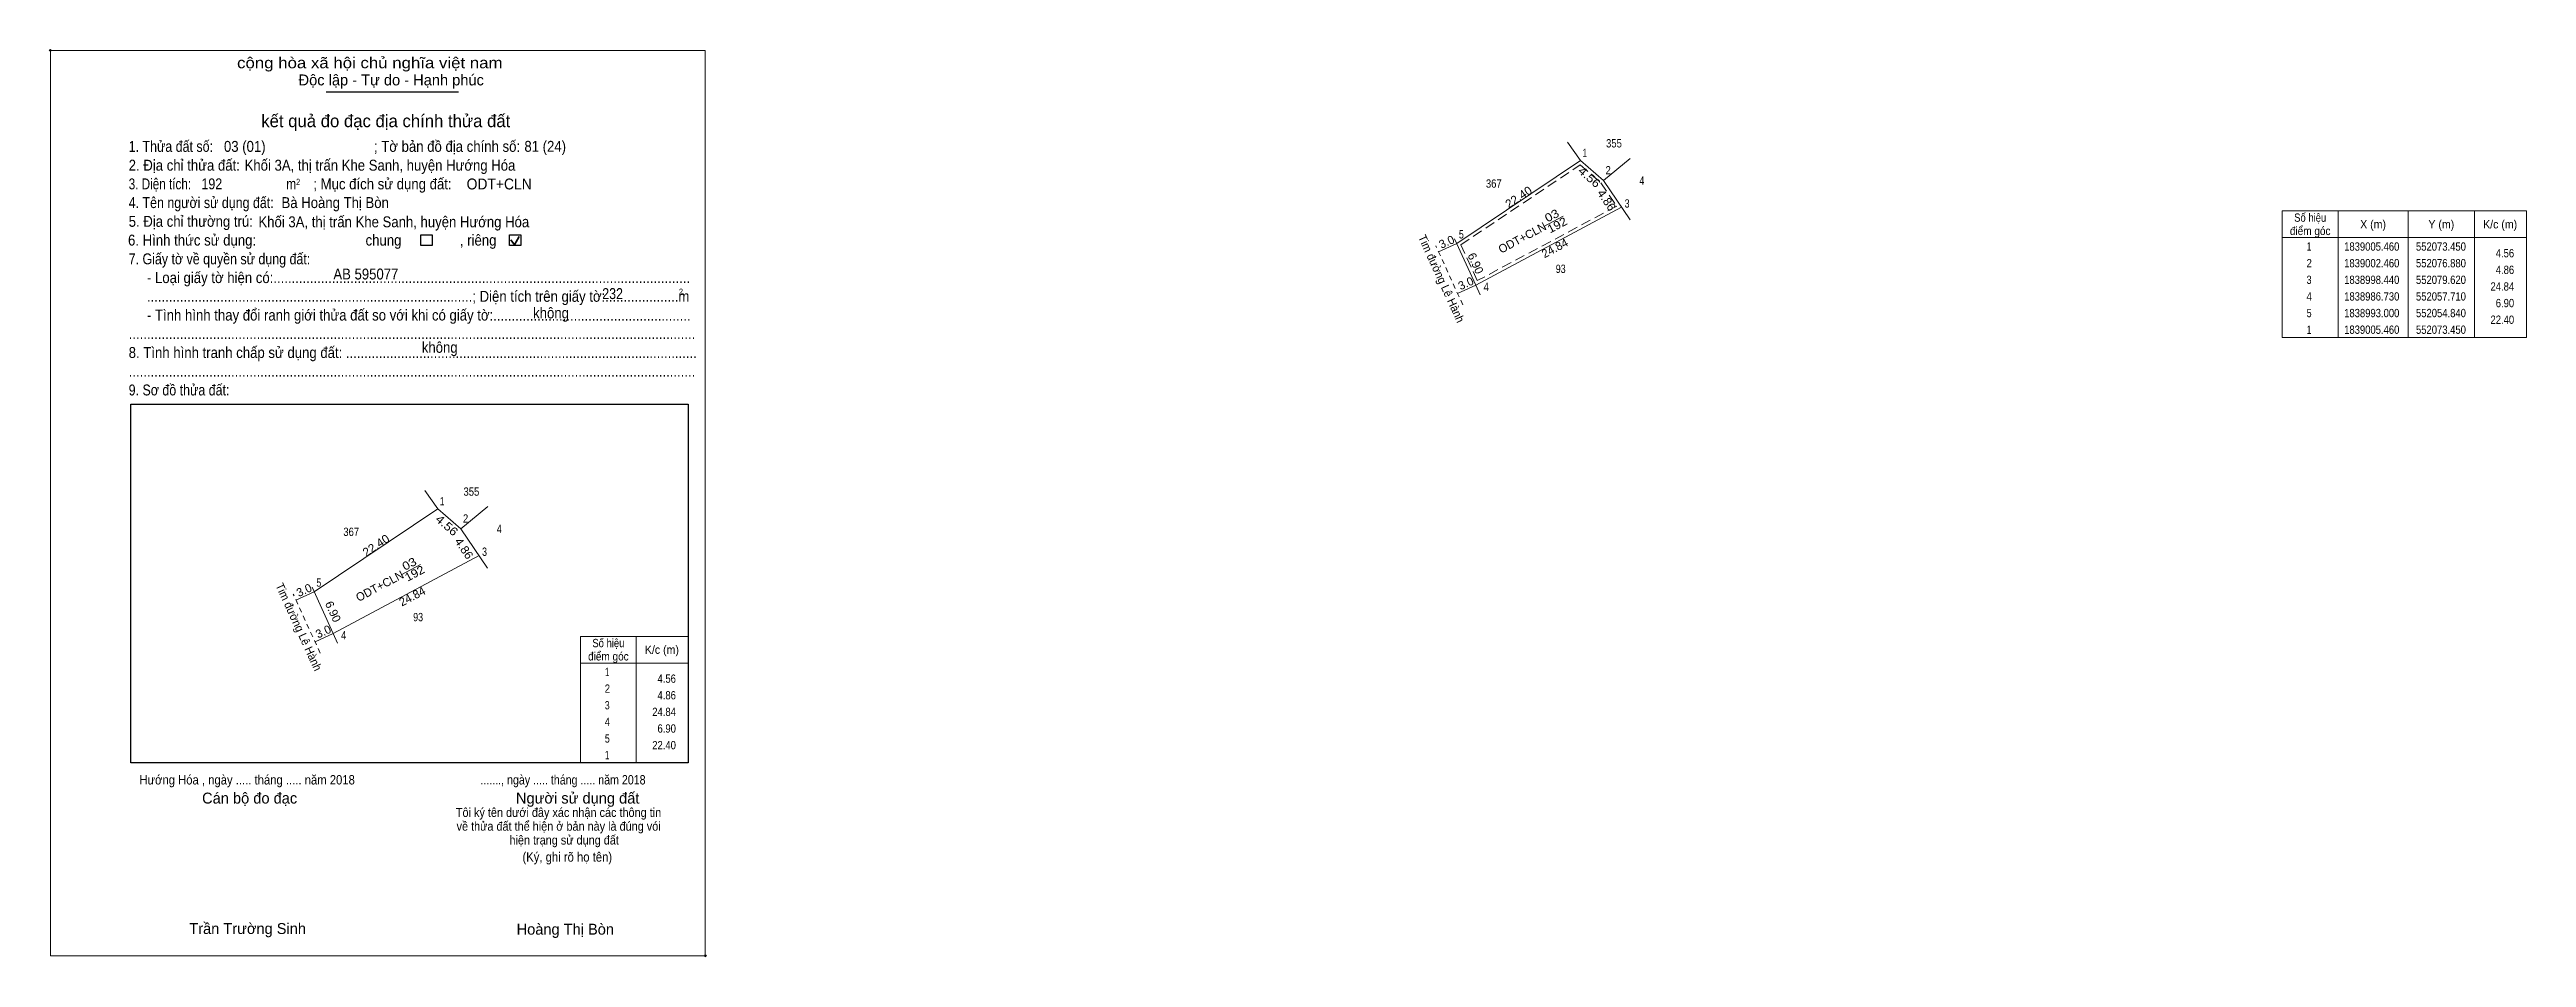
# Model space of a CAD drawing. Header units: metres. Extents: x 551843 to 552216, y 1838886 to 1839022.
import ezdxf
from ezdxf.enums import TextEntityAlignment as Align

# ---------------------------------------------------------------- set-up
doc = ezdxf.new("R2010")
doc.units = ezdxf.units.M
doc.header["$LTSCALE"] = 0.5
doc.header["$PDMODE"] = 32
doc.header["$PDSIZE"] = 0.25
doc.linetypes.add('MEDIUM_DASHED', pattern=[4.5, 3, -1.5])
doc.linetypes.add('SHORT_DASHED', pattern=[2.7, 1.5, -1.2])
for name, color, linetype, lineweight in [('1', 7, 'MEDIUM_DASHED', 13), ('10', 7, 'Continuous', 13), ('2', 7, 'Continuous', 25), ('63', 7, 'Continuous', 13)]:
    doc.layers.add(name, color=color, linetype=linetype, lineweight=lineweight)

msp = doc.modelspace()

# ---------------------------------------------------------------- linework, layer by layer
at = {"layer": '1'}
msp.add_lwpolyline([(552073.41, 1839004.83), (552076.5, 1839002.13), (552078.89, 1838998.62), (552057.94, 1838987.42), (552055.47, 1838992.82)], close=True, dxfattribs=at)
at = {"layer": '10'}
for p, q in [((552073.45, 1839005.46), (552071.49, 1839008.24)), ((552076.88, 1839002.46), (552080.92, 1839005.8)), ((552073.45, 1839005.46), (552054.84, 1838993)), ((552073.45, 1839005.46), (552076.88, 1839002.46)), ((552076.88, 1839002.46), (552080.89, 1838996.57)), ((551901.74, 1838953.1), (551899.78, 1838955.88)), ((551901.74, 1838953.1), (551883.13, 1838940.64)), ((551901.74, 1838953.1), (551905.17, 1838950.1)), ((551905.17, 1838950.1), (551909.21, 1838953.44)), ((551905.17, 1838950.1), (551909.18, 1838944.21))]:
    msp.add_line(p, q, dxfattribs=at)
for points in [[(552073.45, 1839005.46), (552076.88, 1839002.46), (552080.92, 1839005.8)], [(551901.74, 1838953.1), (551905.17, 1838950.1), (551909.21, 1838953.44)]]:
    msp.add_lwpolyline(points, dxfattribs=at)
at = {"layer": '2'}
for p, q in [((551884.94, 1839015.8), (551904.85, 1839015.8)), ((551855.56, 1838968.86), (551939.35, 1838968.86)), ((551939.35, 1838968.86), (551939.35, 1838914.93))]:
    msp.add_line(p, q, dxfattribs=at)
at = {"layer": '2', "lineweight": 35}
for p, q in [((551912.7, 1838993.55), (551913.26, 1838992.82)), ((551913.26, 1838992.82), (551913.94, 1838994.04))]:
    msp.add_line(p, q, dxfattribs=at)
at = {"layer": '2', "lineweight": 13}
msp.add_lwpolyline([(551843.49, 1839022.04), (551941.91, 1839022.04), (551941.91, 1838885.92), (551843.49, 1838885.92)], close=True, dxfattribs=at)
at = {"layer": '2'}
for points in [[(551899.18, 1838994.28), (551900.88, 1838994.28), (551900.88, 1838992.7), (551899.18, 1838992.7)], [(551912.48, 1838994.28), (551914.17, 1838994.28), (551914.17, 1838992.7), (551912.48, 1838992.7)]]:
    msp.add_lwpolyline(points, close=True, dxfattribs=at)
msp.add_lwpolyline([(551939.35, 1838914.93), (551855.56, 1838914.93), (551855.56, 1838968.86)], dxfattribs=at)
for p in [(551843.49, 1839022.04), (551941.91, 1838885.92)]:
    msp.add_point(p, dxfattribs=at)
at = {"layer": '63'}
for p, q in [((552067.93, 1838995.56), (552070.83, 1838997.09)), ((552187.31, 1838997.89), (552187.31, 1838978.89)), ((552197.81, 1838997.89), (552197.81, 1838978.89)), ((552207.81, 1838997.89), (552207.81, 1838978.89)), ((552052.11, 1838991.75), (552054.84, 1838993)), ((552178.91, 1838993.89), (552215.61, 1838993.89)), ((551896.22, 1838943.2), (551899.12, 1838944.73)), ((551880.4, 1838939.39), (551883.13, 1838940.64)), ((551931.55, 1838933.93), (551931.55, 1838914.93)), ((551931.55, 1838933.93), (551931.55, 1838914.93)), ((551923.15, 1838929.93), (551939.35, 1838929.93))]:
    msp.add_line(p, q, dxfattribs=at)
at = {"layer": '63', "linetype": 'SHORT_DASHED'}
for p, q in [((552055.75, 1838983.78), (552051.7, 1838992.65)), ((551884.04, 1838931.42), (551879.99, 1838940.29))]:
    msp.add_line(p, q, dxfattribs=at)
at = {"layer": '63'}
for points in [[(552054.97, 1838985.48), (552057.71, 1838986.73), (552079.62, 1838998.44)], [(552058.37, 1838985.29), (552057.71, 1838986.73), (552054.52, 1838993.71)], [(551883.26, 1838933.12), (551886, 1838934.37), (551907.91, 1838946.08)], [(551886.66, 1838932.93), (551886, 1838934.37), (551882.81, 1838941.35)]]:
    msp.add_lwpolyline(points, dxfattribs=at)
for points in [[(552178.91, 1838997.89), (552215.61, 1838997.89), (552215.61, 1838978.89), (552178.91, 1838978.89)], [(551923.15, 1838933.93), (551939.35, 1838933.93), (551939.35, 1838914.93), (551923.15, 1838914.93)]]:
    msp.add_lwpolyline(points, close=True, dxfattribs=at)

# ---------------------------------------------------------------- texts
at = {"layer": '2'}
for s, height, width, p in [('cộng hòa xã hội chủ nghĩa việt nam', 1.643, 1.15, (551871.55, 1839019.35)), ('2. Địa chỉ thửa đất:', 1.643, 0.9, (551855.26, 1839003.95)), ('1. Thửa đất số:', 1.643, 0.85, (551855.26, 1839006.78)), ('03 (01)', 1.64, 0.9, (551869.58, 1839006.78)), ('Khối 3A, thị trấn Khe Sanh, huyện Hướng Hóa', 1.64, 0.9, (551872.68, 1839003.95)), ('; Tờ bản đồ địa chính số:', 1.643, 0.9, (551892.12, 1839006.78)), ('81 (24)', 1.64, 0.9, (551914.73, 1839006.79)), ('3. Diện tích:', 1.643, 0.8, (551855.26, 1839001.14)), ('192', 1.64, 0.85, (551866.2, 1839001.15)), ('m', 1.643, 0.8, (551878.95, 1839001.14)), ('2', 0.9386, 0.8, (551880.42, 1839001.79)), ('; Mục đích sử dụng đất:', 1.643, 0.9, (551883.01, 1839001.14)), ('ODT+CLN', 1.64, 0.95, (551906.05, 1839001.13)), ('4. Tên người sử dụng đất:', 1.643, 0.85, (551855.26, 1838998.33)), ('Bà Hoàng Thị Bòn', 1.64, 0.9, (551878.23, 1838998.33)), ('5. Địa chỉ thường trú:', 1.643, 0.9, (551855.26, 1838995.51)), ('Khối 3A, thị trấn Khe Sanh, huyện Hướng Hóa', 1.64, 0.9, (551874.76, 1838995.44)), ('6. Hình thức sử dụng:', 1.643, 0.9, (551855.16, 1838992.69)), ('7. Giấy tờ về quyền sử dụng đất:', 1.643, 0.85, (551855.26, 1838989.87)), ('chung                , riêng', 1.643, 0.9, (551890.86, 1838992.69)), ('     - Loại giấy tờ hiện có:..................................................................................................................', 1.643, 0.9, (551855.26, 1838987.05)), ('AB 595077', 1.64, 0.9, (551886.02, 1838987.59)), ('     .........................................................................................; Diện tích trên giấy tờ:....................m', 1.643, 0.9, (551855.26, 1838984.24)), ('không', 1.643, 0.9, (551916.04, 1838981.74)), ('232', 1.64, 0.85, (551926.43, 1838984.65)), ('2', 0.9386, 0.8, (551937.96, 1838985.28)), ('     - Tình hình thay đổi ranh giới thửa đất so với khi có giấy tờ:......................................................', 1.643, 0.9, (551855.26, 1838981.42)), ('8. Tình hình tranh chấp sử dụng đất: ................................................................................................', 1.643, 0.9, (551855.26, 1838975.79)), ('...........................................................................................................................................................', 1.643, 0.9, (551855.26, 1838978.62)), ('không', 1.643, 0.9, (551899.31, 1838976.57)), ('...........................................................................................................................................................', 1.643, 0.9, (551855.26, 1838972.97)), ('9. Sơ đồ thửa đất:', 1.643, 0.85, (551855.26, 1838970.16)), ('Hướng Hóa , ngày ..... tháng ..... năm 2018', 1.408, 0.9, (551856.86, 1838911.67)), ('......., ngày ..... tháng ..... năm 2018', 1.408, 0.85, (551908.12, 1838911.67)), ('(Ký, ghi rõ họ tên)', 1.408, 0.9, (551914.44, 1838900.07))]:
    msp.add_text(s, height=height, dxfattribs=dict(at, width=width)).set_placement(p)
for s, height, p in [('Độc lập - Tự do - Hạnh phúc', 1.643, (551880.79, 1839016.77)), ('Cán bộ đo đạc', 1.643, (551866.29, 1838908.8)), ('Người sử dụng đất', 1.643, (551913.46, 1838908.8)), ('Trần Trường Sinh', 1.64, (551864.37, 1838889.19)), ('Hoàng Thị Bòn', 1.64, (551913.56, 1838889.09))]:
    msp.add_text(s, height=height, dxfattribs=at).set_placement(p)
for s, height, p in [('kết quả đo đạc địa chính thửa đất', 1.878, (551893.895, 1839010.49)), ('.', 0.4694, (551941.8964, 1838885.66))]:
    msp.add_text(s, height=height, dxfattribs=at).set_placement(p, align=Align.CENTER)
at = {"layer": '2', "width": 0.9}
for s, p in [('Tôi ký tên dưới đây xác nhận các thông tin', (551919.86, 1838906.79)), ('về thửa đất thể hiện ở bản này là đúng vói', (551919.875, 1838904.72)), ('hiện trạng sử dụng đất', (551920.705, 1838902.64))]:
    msp.add_text(s, height=1.357, dxfattribs=at).set_placement(p, align=Align.CENTER)
at = {"layer": '63'}
for s, width, p in [(' 1', 0.75, (552074.43, 1839005.99)), (' 2', 0.85, (552078, 1839003.39)), (' 3', 0.8, (552080.82, 1838998.4)), (' 5', 0.8, (552055.91, 1838993.76)), ('4.56', 0.85, (552213.76, 1838990.92)), (' 4', 0.85, (552059.67, 1838985.84)), ('24.84', 0.85, (552213.76, 1838985.92)), ('4.86', 0.85, (552213.76, 1838988.42)), ('6.90', 0.85, (552213.76, 1838983.42)), ('22.40', 0.85, (552213.76, 1838980.92)), (' 1', 0.75, (551902.72, 1838953.63)), (' 2', 0.85, (551906.29, 1838951.03)), (' 3', 0.8, (551909.11, 1838946.04)), (' 5', 0.8, (551884.2, 1838941.4)), (' 4', 0.85, (551887.96, 1838933.48)), ('4.56', 0.85, (551937.5, 1838926.96)), ('4.86', 0.85, (551937.5, 1838924.46)), ('24.84', 0.85, (551937.5, 1838921.96)), ('6.90', 0.85, (551937.5, 1838919.46)), ('22.40', 0.85, (551937.5, 1838916.96))]:
    msp.add_text(s, height=1.25, dxfattribs=dict(at, width=width)).set_placement(p, align=Align.RIGHT)
for s, width, p in [('355', 0.85, (552078.475, 1839007.44)), ('367', 0.85, (552060.415, 1839001.39)), ('4', 0.8, (552082.665, 1839001.83)), ('điểm góc', 0.9, (552183.11, 1838994.27)), ('Số hiệu', 0.85, (552183.11, 1838996.27)), ('X (m)', 0.95, (552192.56, 1838995.27)), ('Y (m)', 0.95, (552202.815, 1838995.27)), ('K/c (m)', 0.95, (552211.655, 1838995.27)), (' 1', 0.75, (552182.76, 1838991.92)), ('1839005.460', 0.85, (552192.36, 1838991.92)), ('552073.450', 0.85, (552202.76, 1838991.92)), ('93', 0.8, (552070.47, 1838988.57)), (' 3', 0.8, (552182.755, 1838986.92)), (' 2', 0.85, (552182.765, 1838989.42)), ('1839002.460', 0.85, (552192.36, 1838989.42)), ('1838998.440', 0.85, (552192.36, 1838986.92)), ('552076.880', 0.85, (552202.76, 1838989.42)), ('552079.620', 0.85, (552202.76, 1838986.92)), (' 4', 0.85, (552182.76, 1838984.42)), ('1838986.730', 0.85, (552192.36, 1838984.42)), ('552057.710', 0.85, (552202.76, 1838984.42)), (' 5', 0.8, (552182.765, 1838981.92)), (' 1', 0.75, (552182.76, 1838979.42)), ('1838993.000', 0.85, (552192.36, 1838981.92)), ('1839005.460', 0.85, (552192.36, 1838979.42)), ('552054.840', 0.85, (552202.76, 1838981.92)), ('552073.450', 0.85, (552202.76, 1838979.42)), ('355', 0.85, (551906.765, 1838955.08)), ('367', 0.85, (551888.705, 1838949.03)), ('4', 0.8, (551910.955, 1838949.47)), ('93', 0.8, (551898.76, 1838936.21)), ('điểm góc', 0.9, (551927.35, 1838930.31)), ('Số hiệu', 0.85, (551927.35, 1838932.31)), ('K/c (m)', 0.95, (551935.395, 1838931.31)), (' 1', 0.75, (551927, 1838927.96)), (' 3', 0.8, (551926.995, 1838922.96)), (' 2', 0.85, (551927.005, 1838925.46)), (' 4', 0.85, (551927, 1838920.46)), (' 5', 0.8, (551927.005, 1838917.96)), (' 1', 0.75, (551927, 1838915.46))]:
    msp.add_text(s, height=1.25, dxfattribs=dict(at, width=width)).set_placement(p, align=Align.CENTER)
for s, rotation, width, p in [('4.56', 318.826, 1.15, (552074.3785, 1839002.5156)), ('22.40', 33.804, 1.05, (552064.4873, 1838999.4635)), ('4.86', 304.278, 1.05, (552076.8478, 1838999.162)), ('03', 28.123, 1.15, (552069.4354, 1838996.646)), ('192', 28.123, 1.1, (552070.2354, 1838995.2191)), ('Tim đường Lê Hành', 294.541, 0.95, (552051.9622, 1838987.4596)), ('4.56', 318.826, 1.15, (551902.6685, 1838950.1556)), ('22.40', 33.804, 1.05, (551892.7773, 1838947.1035)), ('4.86', 304.278, 1.05, (551905.1378, 1838946.802)), ('03', 28.123, 1.15, (551897.7254, 1838944.286)), ('192', 28.123, 1.1, (551898.5304, 1838942.8617)), ('Tim đường Lê Hành', 294.541, 0.95, (551880.2522, 1838935.0996))]:
    msp.add_text(s, height=1.25, rotation=rotation, dxfattribs=dict(at, width=width)).set_placement(p, align=Align.CENTER)
for s, rotation, p in [('ODT+CLN', 28.123, (552064.9904, 1838993.3129)), ('3.0', 24.602, (552053.5898, 1838992.6756)), ('6.90', 294.595, (552057.1149, 1838989.7601)), ('24.84', 28.123, (552069.8754, 1838991.753)), ('3.0', 24.602, (552056.4798, 1838986.4456)), ('ODT+CLN', 28.123, (551893.2804, 1838940.9529)), ('3.0', 24.602, (551881.8798, 1838940.3156)), ('6.90', 294.595, (551885.4049, 1838937.4001)), ('24.84', 28.123, (551898.1654, 1838939.393)), ('3.0', 24.602, (551884.7698, 1838934.0856))]:
    msp.add_text(s, height=1.25, rotation=rotation, dxfattribs=at).set_placement(p, align=Align.CENTER)

doc.saveas('drawing.dxf')
